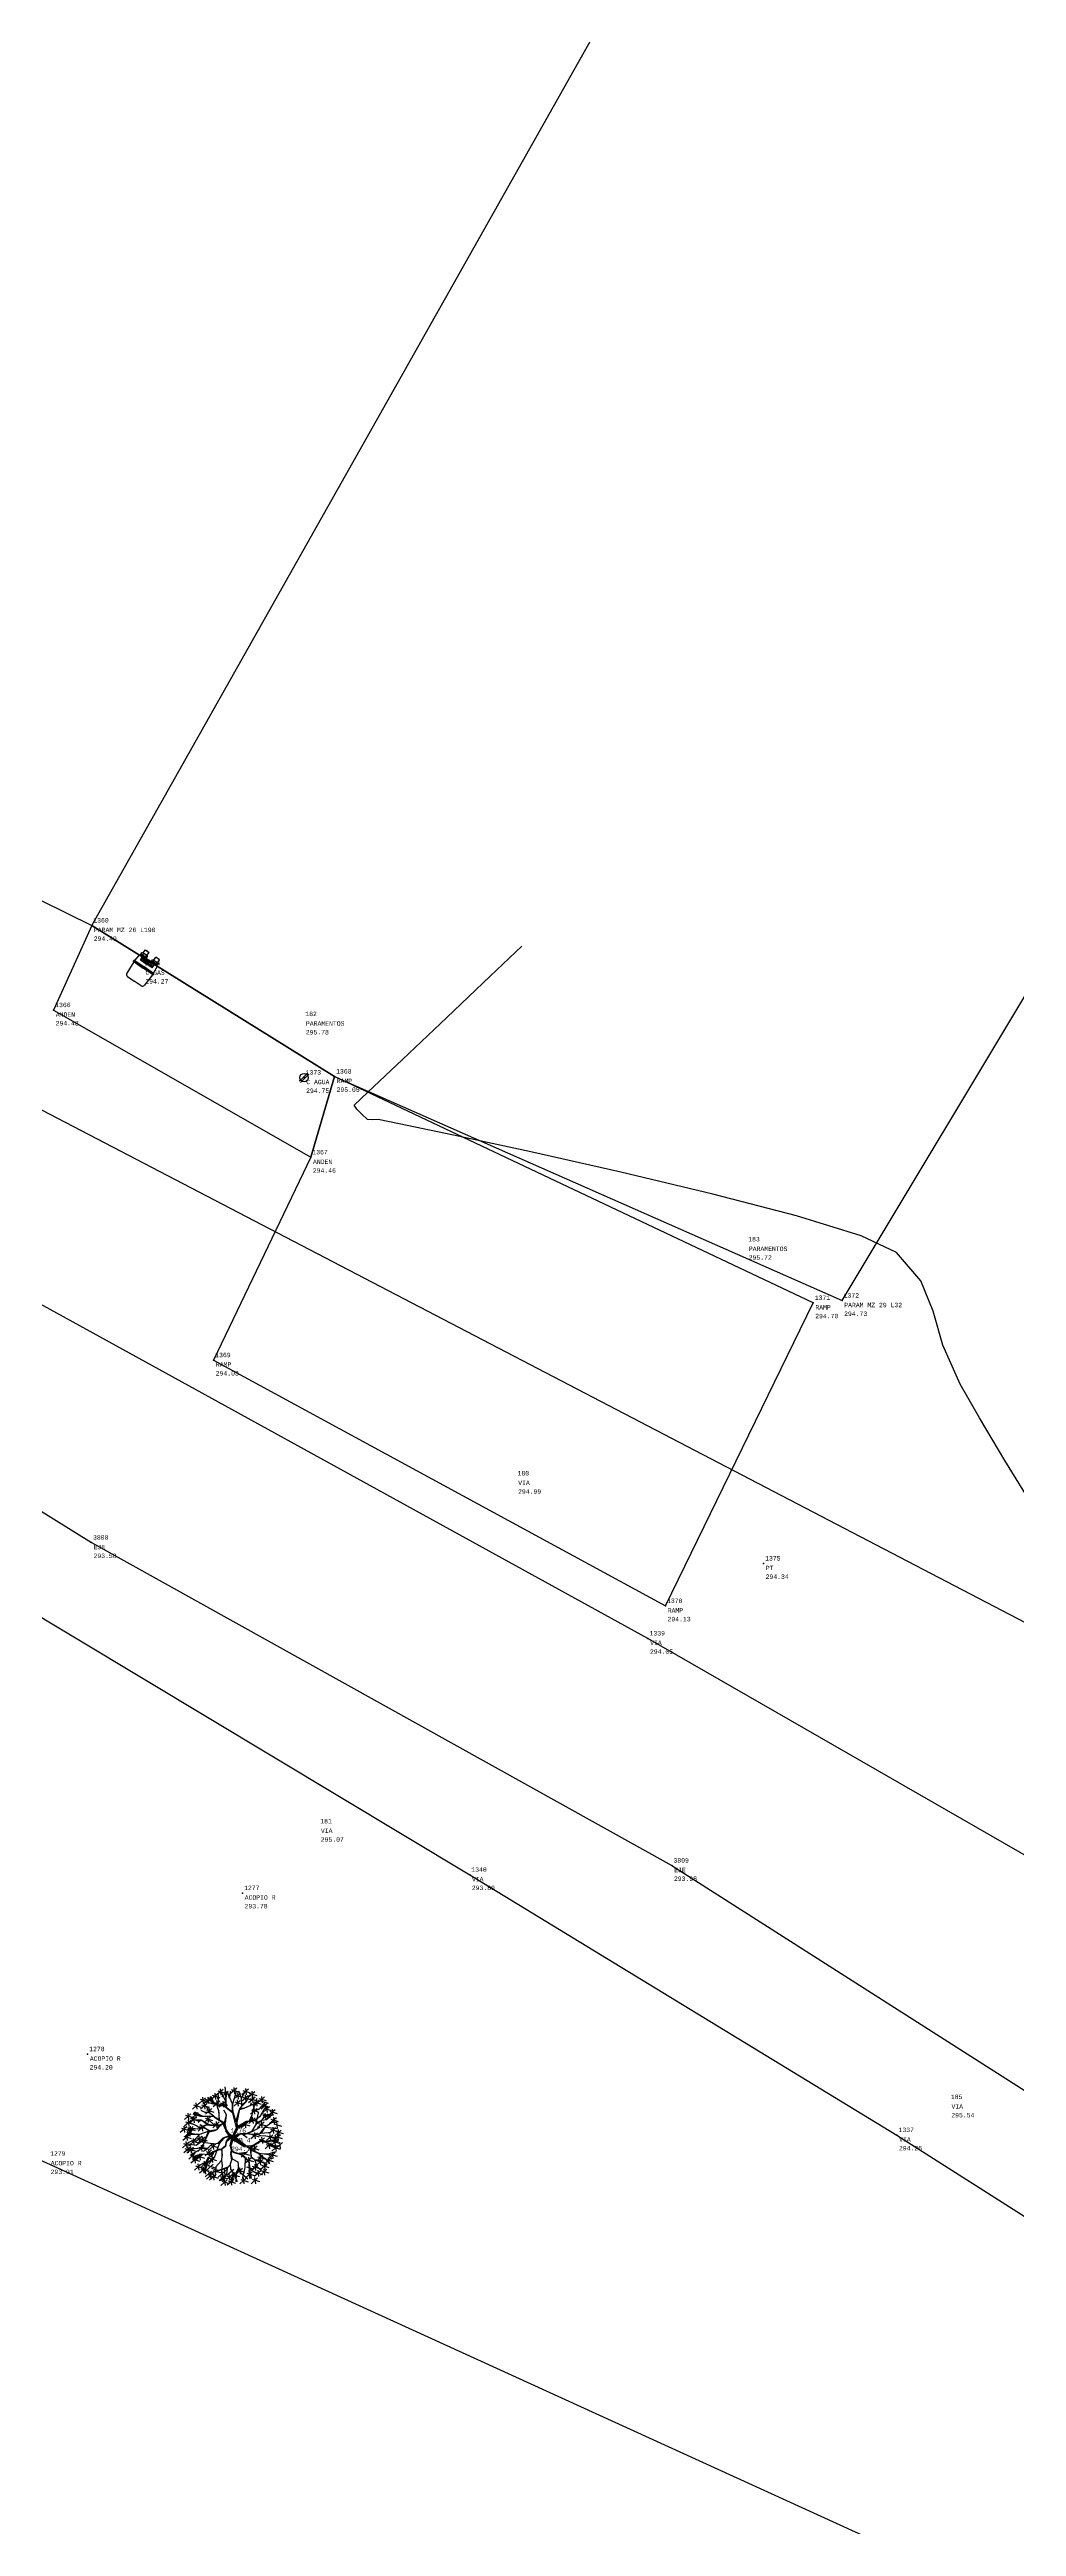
# Model space of a CAD drawing. Header units: metres. Extents: x 5050628 to 5051715, y 2427226 to 2427693.
# Drawn here: x 5051155.95 to 5051166.81, y 2427336.69 to 2427364.52 of the extents above; entities that cross this region are included whole.
import ezdxf
from ezdxf.enums import TextEntityAlignment as Align

# ---------------------------------------------------------------- set-up
doc = ezdxf.new("R2010")
doc.units = ezdxf.units.M
for name, color, linetype in [('1. Eje Vía', 7, 'Continuous'), ('2', 7, 'Continuous'), ('Anden', 252, 'Continuous'), ('ARBOLES', 3, 'Continuous'), ('C-TOPO-MINR-N', 11, 'Continuous'), ('CONTADOR AGUA', 255, 'Continuous'), ('CVL_PUNTO', 2, 'Continuous'), ('CVL_PUNTO_COR', 2, 'Continuous'), ('CVL_PUNTO_NUM', 2, 'Continuous'), ('Paramento', 7, 'Continuous'), ('Rampa', 253, 'Continuous'), ('Red Baja Tension', 30, 'Continuous'), ('Urbanizacion', 222, 'Continuous'), ('Vía', 40, 'Continuous')]:
    doc.layers.add(name, color=color, linetype=linetype)
doc.styles.add('MONOTXT4', font='monotxt4.shx')

# ---------------------------------------------------------------- blocks, each defined once
blk = doc.blocks.new('ar-2')
at = {"layer": 'ARBOLES'}
for p, q in [((29.552, 112.413), (29.346, 112.23)), ((29.379, 112.368), (29.613, 112.296)), ((29.457, 112.43), (29.48, 112.23)), ((29.716, 112.36), (29.509, 112.177)), ((29.603, 112.491), (29.626, 112.29)), ((29.982, 112.455), (29.776, 112.272)), ((29.809, 112.411), (30.043, 112.339)), ((29.887, 112.473), (29.91, 112.272)), ((30.353, 112.423), (30.146, 112.24)), ((30.18, 112.379), (30.413, 112.306)), ((30.257, 112.441), (30.28, 112.24)), ((30.555, 112.339), (30.348, 112.155)), ((30.459, 112.356), (30.482, 112.155)), ((28.528, 111.641), (28.322, 111.457)), ((28.355, 111.596), (28.589, 111.524)), ((28.433, 111.658), (28.456, 111.457)), ((28.764, 111.682), (28.558, 111.499)), ((28.786, 111.965), (28.579, 111.782)), ((28.608, 111.55), (28.631, 111.35)), ((28.613, 111.92), (28.846, 111.848)), ((28.669, 111.7), (28.692, 111.499)), ((28.69, 111.982), (28.714, 111.782)), ((28.994, 112.147), (28.788, 111.964)), ((28.821, 112.102), (29.055, 112.03)), ((29.043, 111.964), (28.837, 111.781)), ((28.87, 111.919), (29.104, 111.847)), ((28.899, 112.164), (28.922, 111.964)), ((29.153, 111.542), (28.947, 111.359)), ((28.948, 111.981), (28.971, 111.781)), ((29.159, 112.15), (28.953, 111.966)), ((29.24, 111.943), (28.972, 112.031)), ((28.986, 112.105), (29.22, 112.033)), ((29.198, 111.809), (28.992, 111.626)), ((29.025, 111.764), (29.259, 111.692)), ((29.058, 111.56), (29.081, 111.359)), ((29.064, 112.167), (29.087, 111.966)), ((29.103, 111.827), (29.126, 111.626)), ((29.381, 112.272), (29.175, 112.089)), ((29.208, 112.227), (29.442, 112.155)), ((29.442, 112.04), (29.235, 111.857)), ((29.269, 111.995), (29.502, 111.923)), ((29.286, 112.289), (29.309, 112.089)), ((29.401, 112.088), (29.364, 112.162)), ((29.632, 112.027), (29.426, 111.844)), ((29.459, 111.982), (29.692, 111.91)), ((29.537, 112.044), (29.56, 111.844)), ((29.543, 112.315), (29.776, 112.243)), ((30.096, 112.061), (29.889, 111.878)), ((30.099, 112.288), (29.893, 112.105)), ((29.923, 112.016), (30.156, 111.944)), ((29.926, 112.243), (30.16, 112.171)), ((30, 112.078), (30.023, 111.878)), ((30.004, 112.305), (30.027, 112.105)), ((30.344, 112.212), (30.137, 112.029)), ((30.171, 112.168), (30.404, 112.095)), ((30.248, 112.23), (30.271, 112.029)), ((30.566, 112.171), (30.36, 111.988)), ((30.382, 112.294), (30.615, 112.222)), ((30.393, 112.127), (30.627, 112.054)), ((30.434, 111.919), (30.446, 112)), ((30.449, 111.764), (30.683, 111.692)), ((30.471, 112.189), (30.494, 111.988)), ((30.694, 112.066), (30.488, 111.883)), ((30.521, 112.021), (30.755, 111.949)), ((30.527, 111.827), (30.55, 111.626)), ((30.599, 112.083), (30.622, 111.883)), ((30.603, 111.328), (30.677, 111.671)), ((30.86, 112.173), (30.654, 111.99)), ((30.687, 112.129), (30.921, 112.056)), ((30.743, 112.051), (30.977, 111.979)), ((30.963, 111.971), (30.756, 111.788)), ((30.765, 112.191), (30.788, 111.99)), ((30.79, 111.926), (31.023, 111.854)), ((30.808, 111.591), (31.042, 111.519)), ((31.017, 111.865), (30.81, 111.682)), ((30.844, 111.82), (31.077, 111.748)), ((30.857, 111.782), (30.956, 111.857)), ((30.867, 111.988), (30.89, 111.788)), ((30.921, 111.882), (30.945, 111.682)), ((31.2, 111.764), (30.994, 111.581)), ((31.027, 111.72), (31.261, 111.648)), ((31.105, 111.782), (31.128, 111.581)), ((28.4, 111.227), (28.194, 111.044)), ((28.227, 111.182), (28.46, 111.11)), ((28.48, 110.97), (28.274, 110.787)), ((28.305, 111.244), (28.328, 111.044)), ((28.307, 110.925), (28.541, 110.853)), ((28.536, 111.431), (28.33, 111.248)), ((28.363, 111.387), (28.597, 111.315)), ((28.569, 111.108), (28.363, 110.925)), ((28.373, 110.759), (28.396, 110.559)), ((28.385, 110.987), (28.408, 110.787)), ((28.603, 111.231), (28.396, 111.048)), ((28.43, 111.186), (28.663, 111.114)), ((28.441, 111.449), (28.464, 111.248)), ((28.474, 111.126), (28.497, 110.925)), ((28.699, 110.836), (28.493, 110.653)), ((28.703, 111.533), (28.497, 111.35)), ((28.507, 111.248), (28.53, 111.048)), ((28.526, 110.791), (28.759, 110.719)), ((28.68, 111.44), (28.53, 111.502)), ((28.604, 110.853), (28.627, 110.653)), ((28.875, 110.925), (28.669, 110.742)), ((28.702, 110.88), (28.936, 110.808)), ((28.964, 111.276), (28.758, 111.092)), ((28.98, 110.902), (28.774, 110.719)), ((28.78, 110.942), (28.803, 110.742)), ((28.807, 110.857), (29.041, 110.785)), ((28.869, 111.293), (28.892, 111.092)), ((28.885, 110.919), (28.908, 110.719)), ((28.98, 111.498), (29.214, 111.426)), ((29.29, 111.272), (29.084, 111.452)), ((29.426, 111.381), (29.22, 111.198)), ((29.253, 111.336), (29.486, 111.264)), ((29.331, 111.398), (29.354, 111.198)), ((30.16, 111.33), (30.393, 111.258)), ((30.237, 111.392), (30.26, 111.192)), ((30.572, 111.509), (30.366, 111.326)), ((30.399, 111.465), (30.632, 111.392)), ((30.638, 111.025), (30.432, 110.841)), ((30.465, 110.98), (30.699, 110.908)), ((30.477, 111.527), (30.5, 111.326)), ((30.543, 111.042), (30.566, 110.841)), ((30.85, 111.375), (30.644, 111.192)), ((30.868, 110.88), (30.662, 110.697)), ((30.677, 111.33), (30.911, 111.258)), ((30.755, 111.392), (30.778, 111.192)), ((30.773, 110.897), (30.796, 110.697)), ((31.128, 110.97), (30.922, 110.787)), ((31.222, 111.198), (31.016, 111.015)), ((31.239, 111.509), (31.033, 111.326)), ((31.033, 110.987), (31.056, 110.787)), ((31.049, 111.153), (31.283, 111.081)), ((31.066, 111.465), (31.3, 111.392)), ((31.276, 110.82), (31.07, 110.637)), ((31.094, 111.372), (31.231, 111.378)), ((31.103, 110.776), (31.336, 110.704)), ((31.127, 111.215), (31.15, 111.015)), ((31.144, 111.527), (31.167, 111.326)), ((31.368, 110.97), (31.162, 110.787)), ((31.164, 111.32), (31.398, 111.248)), ((31.181, 110.838), (31.204, 110.637)), ((31.394, 111.125), (31.188, 110.942)), ((31.195, 110.925), (31.428, 110.853)), ((31.221, 111.081), (31.455, 111.009)), ((31.242, 111.382), (31.265, 111.182)), ((31.273, 110.987), (31.296, 110.787)), ((31.299, 111.143), (31.322, 110.942)), ((28.468, 110.742), (28.262, 110.559)), ((28.295, 110.697), (28.529, 110.625)), ((28.513, 110.584), (28.307, 110.401)), ((28.34, 110.539), (28.574, 110.467)), ((28.608, 110.578), (28.402, 110.395)), ((28.418, 110.601), (28.441, 110.401)), ((28.435, 110.533), (28.669, 110.461)), ((28.669, 110.386), (28.463, 110.203)), ((28.513, 110.595), (28.536, 110.395)), ((28.738, 110.254), (28.532, 110.071)), ((28.565, 110.21), (28.798, 110.138)), ((28.574, 110.403), (28.597, 110.203)), ((28.848, 110.035), (28.641, 109.852)), ((28.643, 110.272), (28.666, 110.071)), ((28.675, 109.99), (28.908, 109.918)), ((28.897, 110.351), (28.69, 110.168)), ((28.724, 110.306), (28.957, 110.234)), ((28.953, 110.629), (28.747, 110.446)), ((28.752, 110.053), (28.776, 109.852)), ((28.78, 110.585), (29.013, 110.513)), ((28.801, 110.368), (28.825, 110.168)), ((29.048, 110.123), (28.842, 109.94)), ((28.858, 110.647), (28.881, 110.446)), ((28.875, 110.078), (29.109, 110.006)), ((28.953, 110.14), (28.976, 109.94)), ((29.183, 110.491), (28.977, 110.308)), ((29.01, 110.446), (29.243, 110.374)), ((29.237, 110.04), (29.031, 109.856)), ((29.064, 109.995), (29.297, 109.923)), ((29.088, 110.508), (29.111, 110.308)), ((29.113, 110.228), (29.346, 110.156)), ((29.32, 110.686), (29.114, 110.503)), ((29.147, 110.641), (29.381, 110.569)), ((29.225, 110.703), (29.248, 110.503)), ((30.328, 110.446), (30.122, 110.263)), ((30.155, 110.402), (30.389, 110.329)), ((30.449, 110.246), (30.243, 110.063)), ((30.276, 110.201), (30.51, 110.129)), ((30.354, 110.263), (30.377, 110.063)), ((30.627, 110.614), (30.421, 110.43)), ((30.65, 110.024), (30.444, 109.841)), ((30.454, 110.569), (30.687, 110.497)), ((30.477, 109.979), (30.71, 109.907)), ((30.532, 110.631), (30.555, 110.43)), ((30.555, 110.041), (30.578, 109.841)), ((30.811, 110.324), (30.605, 110.14)), ((30.811, 110.191), (30.605, 110.008)), ((30.638, 110.279), (30.872, 110.207)), ((30.716, 110.341), (30.739, 110.14)), ((30.716, 110.208), (30.739, 110.008)), ((30.944, 110.051), (30.738, 109.868)), ((30.771, 110.006), (31.004, 109.934)), ((30.849, 110.068), (30.872, 109.868)), ((31.078, 110.24), (30.872, 110.057)), ((31.089, 110.713), (30.883, 110.53)), ((30.883, 110.226), (31.007, 110.065)), ((30.905, 110.195), (31.138, 110.123)), ((30.916, 110.668), (31.15, 110.596)), ((30.983, 110.257), (31.006, 110.057)), ((30.994, 110.73), (31.017, 110.53)), ((31.2, 110.407), (30.994, 110.224)), ((31.301, 110.632), (31.094, 110.449)), ((31.105, 110.425), (31.128, 110.224)), ((31.128, 110.587), (31.361, 110.515)), ((31.205, 110.649), (31.228, 110.449)), ((31.433, 110.725), (31.227, 110.542)), ((31.338, 110.742), (31.361, 110.542)), ((29.013, 109.94), (28.807, 109.757)), ((28.84, 109.895), (29.074, 109.823)), ((28.918, 109.957), (28.941, 109.757)), ((28.974, 109.92), (28.997, 109.72)), ((29.186, 109.821), (28.979, 109.638)), ((29.235, 109.753), (29.028, 109.57)), ((29.09, 109.838), (29.113, 109.638)), ((29.331, 109.718), (29.124, 109.535)), ((29.139, 109.77), (29.162, 109.57)), ((29.158, 109.673), (29.391, 109.601)), ((29.181, 109.913), (29.414, 109.841)), ((29.23, 109.845), (29.463, 109.773)), ((29.235, 109.735), (29.259, 109.535)), ((29.603, 109.817), (29.397, 109.634)), ((29.459, 109.65), (29.692, 109.578)), ((29.684, 109.547), (29.478, 109.364)), ((29.508, 109.835), (29.531, 109.634)), ((29.511, 109.502), (29.745, 109.43)), ((29.514, 109.523), (29.632, 109.679)), ((29.537, 109.712), (29.56, 109.512)), ((29.581, 109.897), (29.605, 109.696)), ((29.589, 109.564), (29.612, 109.364)), ((29.654, 109.673), (29.887, 109.601)), ((29.887, 109.874), (29.681, 109.691)), ((29.887, 109.556), (29.681, 109.373)), ((29.904, 109.773), (29.698, 109.59)), ((29.714, 109.512), (29.948, 109.44)), ((29.731, 109.735), (29.754, 109.535)), ((29.792, 109.574), (29.815, 109.373)), ((30.01, 109.763), (29.803, 109.579)), ((29.869, 109.753), (29.831, 109.61)), ((29.831, 109.61), (29.85, 109.479)), ((29.837, 109.718), (30.07, 109.646)), ((29.914, 109.78), (29.938, 109.579)), ((30.165, 109.907), (29.959, 109.724)), ((29.992, 109.862), (30.226, 109.79)), ((30.282, 109.601), (30.076, 109.418)), ((30.109, 109.556), (30.343, 109.484)), ((30.167, 109.616), (30.211, 109.523)), ((30.187, 109.618), (30.21, 109.418)), ((30.471, 109.796), (30.265, 109.613)), ((30.294, 109.956), (30.527, 109.884)), ((30.298, 109.751), (30.532, 109.679)), ((30.376, 109.813), (30.399, 109.613)), ((30.645, 109.605), (30.439, 109.422)), ((30.472, 109.561), (30.706, 109.489)), ((30.743, 109.829), (30.537, 109.646)), ((30.55, 109.623), (30.573, 109.422)), ((30.57, 109.784), (30.804, 109.712)), ((30.648, 109.846), (30.671, 109.646)), ((30.94, 109.879), (30.733, 109.696)), ((30.767, 109.835), (31, 109.763)), ((30.844, 109.897), (30.867, 109.696))]:
    blk.add_line(p, q, dxfattribs=at)
at = {"layer": 'ARBOLES', "color": 27}
for p, q in [((29.638, 112.218), (29.619, 112.342)), ((29.62, 112.377), (29.643, 112.177)), ((29.638, 112.342), (29.65, 112.224)), ((29.644, 111.993), (29.662, 112.348)), ((29.756, 112.137), (29.688, 112.342)), ((29.762, 112.143), (29.787, 112.361)), ((29.855, 111.956), (29.974, 112.361)), ((30.129, 112.131), (30.048, 112.355)), ((28.591, 111.638), (28.825, 111.565)), ((28.853, 111.558), (28.611, 111.664)), ((28.853, 111.564), (28.636, 111.67)), ((28.897, 111.564), (28.654, 111.695)), ((28.978, 111.677), (28.853, 111.744)), ((29.245, 111.558), (28.853, 111.558)), ((29.041, 111.839), (28.91, 111.982)), ((29.091, 111.677), (28.978, 111.677)), ((29.102, 111.683), (29.041, 111.839)), ((29.245, 111.956), (29.091, 112.149)), ((29.258, 111.564), (29.102, 111.683)), ((29.115, 112.149), (29.24, 111.988)), ((29.24, 111.988), (29.14, 112.174)), ((29.277, 111.969), (29.158, 112.187)), ((29.383, 111.888), (29.245, 111.956)), ((29.494, 111.409), (29.245, 111.558)), ((29.383, 111.9), (29.277, 111.969)), ((29.346, 112.057), (29.369, 111.857)), ((29.37, 111.844), (29.414, 112.149)), ((29.42, 111.733), (29.37, 111.844)), ((29.37, 111.844), (29.42, 111.683)), ((29.494, 111.894), (29.383, 111.9)), ((29.588, 111.876), (29.383, 111.888)), ((29.414, 112.149), (29.395, 112.287)), ((29.42, 111.683), (29.414, 111.471)), ((29.439, 111.458), (29.42, 111.733)), ((29.619, 111.888), (29.494, 111.894)), ((29.638, 112.025), (29.5, 112.311)), ((29.662, 111.601), (29.576, 111.757)), ((29.862, 111.657), (29.588, 111.876)), ((29.6, 111.352), (29.656, 111.595)), ((29.619, 111.888), (29.644, 112.043)), ((29.625, 111.346), (29.662, 111.601)), ((29.644, 112.043), (29.638, 112.218)), ((29.638, 111.906), (29.644, 111.863)), ((29.669, 111.832), (29.644, 111.993)), ((29.881, 111.664), (29.669, 111.832)), ((29.849, 111.956), (29.762, 112.143)), ((29.837, 111.701), (29.855, 111.95)), ((29.874, 111.677), (29.849, 111.956)), ((29.98, 111.197), (29.862, 111.657)), ((29.967, 111.378), (29.881, 111.664)), ((29.961, 111.421), (30.067, 111.77)), ((29.998, 111.365), (30.08, 111.794)), ((30.08, 111.794), (30.142, 111.882)), ((30.086, 111.776), (30.223, 111.82)), ((30.104, 111.813), (30.229, 111.826)), ((30.142, 111.882), (30.129, 112.131)), ((30.136, 112.137), (30.229, 112.305)), ((30.142, 111.919), (30.297, 112.038)), ((30.147, 111.882), (30.297, 112.031)), ((30.223, 111.82), (30.428, 111.913)), ((30.297, 112.031), (30.396, 112.249)), ((30.385, 111.421), (30.459, 111.59)), ((30.622, 111.809), (30.416, 111.626)), ((30.428, 111.913), (30.739, 112.056)), ((30.446, 111.502), (30.491, 111.701)), ((30.484, 111.714), (30.546, 111.888)), ((30.491, 111.701), (30.701, 111.8)), ((30.502, 111.739), (30.695, 111.794)), ((30.546, 111.888), (30.595, 111.956)), ((30.565, 111.446), (30.739, 111.577)), ((30.595, 111.956), (30.621, 112.125)), ((30.701, 111.8), (30.857, 111.963)), ((30.739, 111.577), (30.857, 111.782)), ((30.757, 111.863), (30.87, 111.943)), ((30.757, 111.85), (30.882, 111.919)), ((30.981, 111.635), (30.775, 111.452)), ((30.783, 111.648), (31.017, 111.576)), ((30.789, 111.434), (30.895, 111.621)), ((30.886, 111.653), (30.909, 111.452)), ((30.939, 111.453), (31.088, 111.652)), ((30.939, 111.453), (31.119, 111.614)), ((28.396, 111.064), (28.63, 110.991)), ((28.406, 110.992), (28.767, 110.98)), ((28.786, 110.98), (28.412, 111.011)), ((28.648, 110.817), (28.418, 110.705)), ((28.637, 111.16), (28.419, 111.135)), ((28.431, 111.16), (28.556, 111.166)), ((28.723, 111.148), (28.437, 111.198)), ((28.711, 111.253), (28.481, 111.359)), ((28.53, 111.488), (28.763, 111.416)), ((28.804, 110.979), (28.648, 110.817)), ((28.853, 111.44), (28.68, 111.44)), ((28.829, 111.166), (28.711, 111.253)), ((28.823, 111.166), (28.723, 111.148)), ((28.848, 111.434), (28.755, 111.366)), ((28.791, 111.231), (29.025, 111.159)), ((28.991, 110.793), (28.798, 110.5)), ((29.102, 111.085), (28.804, 110.979)), ((29.116, 111.085), (28.811, 111.284)), ((29.016, 111.278), (28.823, 111.166)), ((28.985, 110.805), (28.848, 110.743)), ((29.091, 111.303), (28.853, 111.44)), ((29.041, 111.297), (28.854, 111.434)), ((29.072, 111.067), (28.973, 110.799)), ((29.103, 111.06), (28.985, 110.805)), ((28.997, 111.173), (29.14, 111.098)), ((29.246, 111.253), (29.016, 111.278)), ((29.234, 111.272), (29.041, 111.297)), ((29.277, 111.259), (29.091, 111.303)), ((29.339, 111.129), (29.102, 111.085)), ((29.109, 111.067), (29.327, 111.116)), ((29.408, 111.26), (29.265, 111.26)), ((29.563, 111.334), (29.271, 111.534)), ((29.457, 111.285), (29.277, 111.259)), ((29.47, 111.285), (29.339, 111.129)), ((29.433, 111.278), (29.339, 111.129)), ((29.545, 110.868), (29.377, 110.693)), ((29.551, 110.861), (29.408, 110.693)), ((29.433, 110.693), (29.582, 110.868)), ((29.544, 111.334), (29.457, 111.285)), ((29.55, 111.309), (29.47, 111.285)), ((29.619, 111.328), (29.494, 111.409)), ((29.738, 110.942), (29.545, 110.868)), ((29.55, 111.309), (29.625, 111.135)), ((29.756, 110.917), (29.551, 110.861)), ((29.595, 111.266), (29.563, 111.334)), ((29.644, 111.11), (29.6, 111.322)), ((29.644, 110.774), (29.613, 110.612)), ((29.656, 111.129), (29.619, 111.328)), ((29.763, 110.923), (29.638, 111.098)), ((29.749, 110.967), (29.644, 111.11)), ((29.848, 110.918), (29.651, 110.743)), ((29.756, 110.992), (29.656, 111.129)), ((29.657, 110.768), (29.781, 110.936)), ((29.812, 110.923), (29.657, 110.768)), ((29.855, 110.917), (29.749, 110.967)), ((29.855, 110.917), (29.756, 110.992)), ((29.812, 110.874), (29.769, 110.625)), ((29.848, 110.918), (29.775, 110.612)), ((29.856, 110.812), (29.8, 110.618)), ((29.848, 110.918), (29.98, 111.197)), ((29.848, 110.918), (30.004, 111.179)), ((29.848, 110.918), (29.887, 110.811)), ((29.893, 110.954), (29.881, 110.917)), ((29.881, 110.917), (29.905, 110.817)), ((29.887, 110.811), (30.223, 110.599)), ((29.905, 110.817), (29.918, 110.917)), ((29.918, 110.992), (30.017, 111.16)), ((29.918, 110.936), (30.043, 111.017)), ((29.918, 110.917), (29.918, 110.992)), ((29.924, 110.911), (30.018, 110.986)), ((29.93, 110.898), (30.291, 110.618)), ((29.937, 110.805), (29.93, 110.867)), ((29.93, 110.867), (30.21, 110.655)), ((30.204, 110.631), (29.937, 110.805)), ((29.949, 110.886), (30.092, 111.005)), ((29.998, 111.352), (29.967, 111.378)), ((30.21, 110.655), (29.967, 110.811)), ((30.004, 111.179), (29.974, 111.346)), ((29.98, 111.384), (30.017, 111.534)), ((30.017, 111.179), (29.998, 111.352)), ((30.017, 111.246), (30.297, 111.409)), ((30.018, 110.986), (30.105, 111.017)), ((30.03, 111.209), (30.253, 111.359)), ((30.036, 111.179), (30.309, 111.396)), ((30.092, 111.005), (30.155, 111.005)), ((30.105, 111.017), (30.298, 111.017)), ((30.333, 111.375), (30.126, 111.192)), ((30.155, 111.005), (30.31, 110.892)), ((30.192, 110.986), (30.323, 111.011)), ((30.279, 111.017), (30.472, 111.091)), ((30.297, 111.409), (30.422, 111.421)), ((30.298, 111.017), (30.422, 110.992)), ((30.309, 111.396), (30.471, 111.409)), ((30.348, 111.017), (30.478, 111.091)), ((30.422, 111.421), (30.446, 111.502)), ((30.422, 110.992), (30.727, 111.017)), ((30.471, 111.409), (30.565, 111.446)), ((30.472, 111.091), (30.609, 111.322)), ((30.491, 111.091), (30.721, 111.21)), ((30.502, 110.649), (30.739, 110.787)), ((30.528, 110.992), (30.659, 110.986)), ((30.534, 110.643), (30.733, 110.768)), ((30.609, 111.322), (30.783, 111.434)), ((30.615, 111.366), (30.789, 111.44)), ((30.628, 111.005), (30.721, 110.955)), ((30.695, 110.835), (30.928, 110.763)), ((30.721, 110.955), (30.908, 110.942)), ((30.727, 111.017), (30.876, 111.216)), ((30.733, 110.768), (30.9, 110.737)), ((30.739, 110.787), (30.882, 110.755)), ((30.746, 111.023), (30.976, 111.048)), ((30.777, 111.036), (30.889, 111.229)), ((30.783, 111.434), (30.939, 111.453)), ((30.876, 111.216), (31.094, 111.372)), ((30.882, 110.755), (31.199, 110.787)), ((30.889, 111.216), (31.275, 111.173)), ((30.908, 110.942), (31.293, 110.874)), ((31.181, 110.811), (30.919, 110.761)), ((30.955, 110.925), (31.189, 110.853)), ((30.976, 111.048), (31.063, 111.042)), ((31.298, 110.798), (31.181, 110.811)), ((31.199, 110.787), (31.293, 110.755)), ((31.298, 110.78), (31.224, 110.792)), ((28.699, 110.637), (28.456, 110.675)), ((28.568, 110.525), (28.462, 110.5)), ((28.63, 110.525), (28.475, 110.482)), ((28.496, 110.341), (28.729, 110.269)), ((28.798, 110.5), (28.531, 110.339)), ((28.755, 110.538), (28.537, 110.532)), ((28.86, 110.357), (28.58, 110.27)), ((28.705, 110.282), (28.58, 110.257)), ((28.599, 110.233), (28.705, 110.282)), ((28.612, 110.208), (28.842, 110.345)), ((28.923, 110.563), (28.63, 110.525)), ((28.848, 110.743), (28.699, 110.637)), ((28.991, 110.096), (28.755, 109.984)), ((29.109, 110.339), (28.86, 110.357)), ((29.284, 110.681), (28.916, 110.724)), ((29.06, 110.538), (28.923, 110.563)), ((29.066, 110.532), (28.923, 110.438)), ((29.035, 110.158), (28.96, 109.791)), ((29.091, 110.245), (28.973, 109.766)), ((29.078, 110.251), (28.991, 110.096)), ((29.178, 110.669), (29.06, 110.538)), ((29.184, 110.282), (29.078, 110.251)), ((29.286, 110.273), (29.08, 110.09)), ((29.271, 110.245), (29.103, 110.052)), ((29.228, 110.432), (29.109, 110.339)), ((29.122, 110.332), (29.228, 110.407)), ((29.228, 110.407), (29.165, 110.282)), ((29.408, 110.693), (29.178, 110.669)), ((29.253, 110.426), (29.184, 110.282)), ((29.191, 110.29), (29.214, 110.09)), ((29.414, 110.507), (29.228, 110.432)), ((29.427, 110.494), (29.253, 110.426)), ((29.421, 110.687), (29.271, 110.245)), ((29.489, 110.152), (29.321, 109.952)), ((29.514, 110.519), (29.414, 110.507)), ((29.501, 110.482), (29.427, 110.494)), ((29.52, 110.332), (29.489, 110.152)), ((29.52, 109.984), (29.489, 109.753)), ((29.495, 110.164), (29.52, 109.984)), ((29.501, 110.519), (29.52, 110.332)), ((29.613, 110.612), (29.514, 110.525)), ((29.582, 110.575), (29.514, 110.519)), ((29.52, 110.307), (29.526, 110.513)), ((29.626, 110.6), (29.582, 110.575)), ((29.651, 110.743), (29.626, 110.6)), ((29.781, 110.027), (29.682, 109.915)), ((29.775, 110.612), (29.812, 110.457)), ((29.831, 110.195), (29.775, 110.04)), ((29.775, 110.04), (29.787, 109.884)), ((29.8, 110.45), (29.787, 110.357)), ((29.787, 110.357), (29.819, 110.183)), ((29.819, 110.432), (29.794, 110.364)), ((29.794, 110.364), (29.837, 110.208)), ((29.8, 110.618), (29.825, 110.469)), ((29.812, 110.457), (29.887, 110.413)), ((29.825, 110.469), (29.912, 110.426)), ((29.837, 110.208), (30.018, 110.12)), ((29.887, 110.413), (30.124, 110.345)), ((29.912, 110.426), (30.092, 110.37)), ((30.018, 110.12), (30.043, 109.915)), ((30.285, 110.413), (30.055, 110.382)), ((30.124, 110.37), (30.254, 110.264)), ((30.124, 110.345), (30.248, 110.245)), ((30.13, 110.37), (30.285, 110.413)), ((30.291, 110.618), (30.204, 110.631)), ((30.223, 110.599), (30.341, 110.593)), ((30.248, 110.245), (30.235, 109.934)), ((30.26, 110.257), (30.379, 110.071)), ((30.309, 110.618), (30.372, 110.618)), ((30.341, 110.593), (30.422, 110.493)), ((30.366, 110.046), (30.379, 109.853)), ((30.372, 110.618), (30.502, 110.649)), ((30.379, 110.071), (30.397, 109.884)), ((30.403, 110.581), (30.446, 110.493)), ((30.409, 110.581), (30.534, 110.643)), ((30.416, 110.488), (30.428, 110.282)), ((30.422, 110.493), (30.701, 110.369)), ((30.428, 110.282), (30.546, 110.189)), ((30.453, 110.282), (30.435, 110.482)), ((30.446, 110.493), (30.695, 110.388)), ((30.546, 110.189), (30.615, 109.971)), ((30.565, 110.171), (30.814, 110.102)), ((30.578, 110.189), (30.827, 110.108)), ((30.615, 109.971), (30.771, 109.853)), ((30.638, 110.146), (30.872, 110.074)), ((30.683, 110.364), (30.883, 110.226)), ((30.695, 110.388), (31, 110.35)), ((30.701, 110.369), (31.019, 110.376)), ((30.827, 110.108), (30.914, 109.977)), ((30.9, 110.737), (31.156, 110.631)), ((31.138, 110.612), (30.907, 110.724)), ((31, 110.35), (31.099, 110.195)), ((31.019, 110.376), (31.231, 110.443)), ((31.027, 110.363), (31.261, 110.29)), ((31.249, 110.581), (31.138, 110.612)), ((31.261, 110.599), (31.144, 110.625)), ((31.156, 110.631), (31.274, 110.625)), ((29.215, 109.772), (29.085, 109.691)), ((29.676, 109.915), (29.215, 109.772)), ((29.246, 109.784), (29.713, 109.952)), ((29.302, 109.679), (29.259, 109.616)), ((29.321, 109.952), (29.302, 109.679)), ((29.632, 109.695), (29.426, 109.512)), ((29.677, 109.879), (29.47, 109.696)), ((29.663, 109.729), (29.47, 109.517)), ((29.663, 109.722), (29.539, 109.511)), ((29.682, 109.915), (29.663, 109.729)), ((29.787, 109.884), (29.869, 109.753)), ((29.875, 109.753), (29.999, 109.492)), ((30.024, 109.909), (29.955, 109.76)), ((29.962, 109.747), (29.955, 109.486)), ((30.043, 109.915), (29.962, 109.747)), ((30.03, 109.965), (30.024, 109.909)), ((30.043, 109.915), (30.099, 109.772)), ((30.07, 109.924), (30.093, 109.724)), ((30.099, 109.772), (30.335, 109.573)), ((30.235, 109.934), (30.167, 109.616)), ((30.397, 109.585), (30.372, 109.841)), ((30.379, 109.853), (30.422, 109.592)), ((30.391, 109.884), (30.441, 109.592)), ((30.397, 109.884), (30.652, 109.735))]:
    blk.add_line(p, q, dxfattribs=at)
blk = doc.blocks.new('CONT')
for p, q in [((-0.018, 0.018), (-0.141, -0.106)), ((-0.018, 0.018), (0.106, 0.141)), ((0.018, -0.018), (0.141, 0.106)), ((0.018, -0.018), (-0.106, -0.141))]:
    blk.add_line(p, q)
blk.add_circle((0, 0), 0.125)
blk = doc.blocks.new('A$Cf7b1f20d')
at = {"layer": '2', "xscale": 2, "yscale": 2, "zscale": 2}
blk.add_blockref('CONT', (0.28, 0.28), dxfattribs=at)
blk = doc.blocks.new('*X64')
at = {"color": 0}
for p, q in [((833.9, 176.5, 2), (834.9, 177.6, 2)), ((833.9, 177, 2), (834.5, 177.6, 2)), ((833.9, 177.4, 2), (834, 177.6, 2)), ((833.9, 176.1, 2), (834.4, 176.6, 2)), ((833.9, 175.6, 2), (834.4, 176.1, 2)), ((833.9, 175.2, 2), (834.4, 175.7, 2)), ((833.9, 174.7, 2), (834.4, 175.2, 2)), ((834, 174.4, 2), (834.6, 175, 2)), ((834.4, 174.4, 2), (835, 175, 2)), ((834.8, 177, 2), (835.4, 177.6, 2)), ((834.9, 174.4, 2), (836.4, 175.9, 2)), ((835.2, 177, 2), (835.8, 177.6, 2)), ((835.3, 174.4, 2), (836.4, 175.4, 2)), ((835.4, 176.2, 2), (836.7, 177.6, 2)), ((835.4, 176.7, 2), (836.3, 177.6, 2)), ((835.4, 175.8, 2), (836.4, 176.8, 2)), ((835.4, 175.3, 2), (836.4, 176.3, 2)), ((835.8, 174.4, 2), (836.4, 175, 2)), ((836.2, 174.4, 2), (836.8, 175, 2)), ((836.6, 177, 2), (837.2, 177.6, 2)), ((836.7, 174.4, 2), (837.3, 175, 2)), ((837, 177, 2), (837.6, 177.6, 2)), ((837.1, 174.4, 2), (838.4, 175.6, 2)), ((837.4, 176.4, 2), (838.5, 177.6, 2)), ((837.4, 176.9, 2), (838.1, 177.6, 2)), ((837.4, 176, 2), (839, 177.6, 2)), ((837.4, 175.5, 2), (838.4, 176.5, 2)), ((837.4, 175.1, 2), (838.4, 176.1, 2)), ((837.6, 174.4, 2), (838.4, 175.2, 2)), ((838, 174.4, 2), (838.6, 175, 2)), ((838.5, 174.4, 2), (839.1, 175, 2)), ((838.8, 177, 2), (839.4, 177.6, 2)), ((838.9, 174.4, 2), (840.1, 175.6, 2)), ((839.3, 177, 2), (839.9, 177.6, 2)), ((839.4, 176.6, 2), (840.1, 177.4, 2)), ((839.4, 176.2, 2), (840.1, 177, 2)), ((839.4, 175.7, 2), (840.1, 176.5, 2)), ((839.4, 175.3, 2), (840.1, 176.1, 2)), ((839.4, 174.4, 2), (840.1, 175.2, 2)), ((839.8, 174.4, 2), (840.1, 174.7, 2))]:
    blk.add_line(p, q, dxfattribs=at)
blk = doc.blocks.new('gas')
for p, q in [((840269.27, 1366923.32, -0.27), (840269.23, 1366923.32, -0.27)), ((840269.23, 1366923.24, -0.27), (840269.23, 1366923.32, -0.27)), ((840269.28, 1366923.28, -0.27), (840269.23, 1366923.28, -0.27)), ((840269.27, 1366923.24, -0.27), (840269.23, 1366923.24, -0.27)), ((840269.28, 1366923.33, -0.27), (840269.31, 1366923.67, -0.27)), ((840269.28, 1366923.32, -0.27), (840269.9, 1366923.32, -0.27)), ((840269.28, 1366923.28, -0.27), (840269.9, 1366923.28, -0.27)), ((840269.28, 1366923.24, -0.27), (840269.9, 1366923.24, -0.27)), ((840269.28, 1366923.23, -0.27), (840269.31, 1366922.48, -0.27)), ((840269.36, 1366923.8, -0.27), (840269.36, 1366923.91, -0.27)), ((840269.36, 1366923.82, -0.27), (840269.74, 1366923.82, -0.27)), ((840269.36, 1366923.8, -0.27), (840269.74, 1366923.8, -0.27)), ((840269.4, 1366923.93, -0.27), (840269.55, 1366923.93, -0.27)), ((840269.42, 1366923.93, -0.27), (840269.42, 1366924.14, -0.27)), ((840269.42, 1366924.14, -0.27), (840269.67, 1366924.14, -0.27)), ((840269.42, 1366923.78, -0.27), (840269.42, 1366923.8, -0.27)), ((840269.43, 1366923.78, -0.27), (840269.9, 1366923.78, -0.27)), ((840269.45, 1366923.91, -0.27), (840269.45, 1366923.82, -0.27)), ((840269.51, 1366923.53, -0.27), (840269.51, 1366923.78, -0.27)), ((840269.51, 1366923.53, -0.27), (840269.9, 1366923.53, -0.27)), ((840269.53, 1366923.76, -0.27), (840269.9, 1366923.76, -0.27)), ((840269.53, 1366923.55, -0.27), (840269.53, 1366923.76, -0.27)), ((840269.53, 1366923.55, -0.27), (840269.9, 1366923.55, -0.27)), ((840269.69, 1366923.93, -0.27), (840269.55, 1366923.93, -0.27)), ((840269.57, 1366923.59, -0.27), (840269.57, 1366923.72, -0.27)), ((840269.57, 1366923.72, -0.27), (840270.01, 1366923.72, -0.27)), ((840269.57, 1366923.59, -0.27), (840270.01, 1366923.59, -0.27)), ((840269.62, 1366923.68, -0.27), (840269.64, 1366923.68, -0.27)), ((840269.62, 1366923.64, -0.27), (840269.62, 1366923.68, -0.27)), ((840269.62, 1366923.64, -0.27), (840269.64, 1366923.64, -0.27)), ((840269.64, 1366923.91, -0.27), (840269.64, 1366923.82, -0.27)), ((840269.64, 1366923.64, -0.27), (840269.64, 1366923.68, -0.27)), ((840269.66, 1366923.68, -0.27), (840269.68, 1366923.68, -0.27)), ((840269.66, 1366923.64, -0.27), (840269.66, 1366923.68, -0.27)), ((840269.66, 1366923.64, -0.27), (840269.68, 1366923.64, -0.27)), ((840269.67, 1366923.93, -0.27), (840269.67, 1366924.14, -0.27)), ((840269.67, 1366923.78, -0.27), (840269.67, 1366923.8, -0.27)), ((840269.68, 1366923.64, -0.27), (840269.68, 1366923.68, -0.27)), ((840269.71, 1366923.68, -0.27), (840269.73, 1366923.68, -0.27)), ((840269.71, 1366923.64, -0.27), (840269.71, 1366923.68, -0.27)), ((840269.71, 1366923.64, -0.27), (840269.73, 1366923.64, -0.27)), ((840269.73, 1366923.8, -0.27), (840269.73, 1366923.91, -0.27)), ((840269.73, 1366923.64, -0.27), (840269.73, 1366923.68, -0.27)), ((840269.75, 1366923.68, -0.27), (840269.77, 1366923.68, -0.27)), ((840269.75, 1366923.64, -0.27), (840269.75, 1366923.68, -0.27)), ((840269.75, 1366923.64, -0.27), (840269.77, 1366923.64, -0.27)), ((840269.77, 1366923.64, -0.27), (840269.77, 1366923.68, -0.27)), ((840269.79, 1366923.68, -0.27), (840269.81, 1366923.68, -0.27)), ((840269.79, 1366923.64, -0.27), (840269.79, 1366923.68, -0.27)), ((840269.79, 1366923.64, -0.27), (840269.81, 1366923.64, -0.27)), ((840269.81, 1366923.64, -0.27), (840269.81, 1366923.68, -0.27)), ((840269.83, 1366923.68, -0.27), (840269.85, 1366923.68, -0.27)), ((840269.83, 1366923.64, -0.27), (840269.83, 1366923.68, -0.27)), ((840269.83, 1366923.64, -0.27), (840269.85, 1366923.64, -0.27)), ((840269.85, 1366923.64, -0.27), (840269.85, 1366923.68, -0.27)), ((840269.86, 1366923.69, -0.27), (840269.86, 1366923.62, -0.27)), ((840269.86, 1366923.69, -0.27), (840269.99, 1366923.69, -0.27)), ((840269.86, 1366923.62, -0.27), (840269.99, 1366923.62, -0.27)), ((840269.87, 1366923.68, -0.27), (840269.89, 1366923.68, -0.27)), ((840269.87, 1366923.64, -0.27), (840269.87, 1366923.68, -0.27)), ((840269.87, 1366923.64, -0.27), (840269.89, 1366923.64, -0.27)), ((840269.89, 1366923.64, -0.27), (840269.89, 1366923.68, -0.27)), ((840270.37, 1366923.78, -0.27), (840269.9, 1366923.78, -0.27)), ((840270.28, 1366923.76, -0.27), (840269.9, 1366923.76, -0.27)), ((840270.28, 1366923.55, -0.27), (840269.9, 1366923.55, -0.27)), ((840270.3, 1366923.53, -0.27), (840269.9, 1366923.53, -0.27)), ((840270.53, 1366923.32, -0.27), (840269.9, 1366923.32, -0.27)), ((840270.53, 1366923.28, -0.27), (840269.9, 1366923.28, -0.27)), ((840270.53, 1366923.24, -0.27), (840269.9, 1366923.24, -0.27)), ((840269.91, 1366923.68, -0.27), (840269.94, 1366923.68, -0.27)), ((840269.91, 1366923.64, -0.27), (840269.91, 1366923.68, -0.27)), ((840269.91, 1366923.64, -0.27), (840269.94, 1366923.64, -0.27)), ((840269.94, 1366923.64, -0.27), (840269.94, 1366923.68, -0.27)), ((840269.96, 1366923.68, -0.27), (840269.98, 1366923.68, -0.27)), ((840269.96, 1366923.64, -0.27), (840269.96, 1366923.68, -0.27)), ((840269.96, 1366923.64, -0.27), (840269.98, 1366923.64, -0.27)), ((840269.98, 1366923.64, -0.27), (840269.98, 1366923.68, -0.27)), ((840269.99, 1366923.69, -0.27), (840269.99, 1366923.62, -0.27)), ((840270.01, 1366923.59, -0.27), (840270.01, 1366923.72, -0.27)), ((840270.07, 1366923.8, -0.27), (840270.07, 1366923.91, -0.27)), ((840270.44, 1366923.82, -0.27), (840270.07, 1366923.82, -0.27)), ((840270.44, 1366923.8, -0.27), (840270.07, 1366923.8, -0.27)), ((840270.11, 1366923.93, -0.27), (840270.26, 1366923.93, -0.27)), ((840270.38, 1366924.14, -0.27), (840270.13, 1366924.14, -0.27)), ((840270.13, 1366923.93, -0.27), (840270.13, 1366924.14, -0.27)), ((840270.13, 1366923.78, -0.27), (840270.13, 1366923.8, -0.27)), ((840270.16, 1366923.91, -0.27), (840270.16, 1366923.82, -0.27)), ((840270.4, 1366923.93, -0.27), (840270.26, 1366923.93, -0.27)), ((840270.28, 1366923.55, -0.27), (840270.28, 1366923.76, -0.27)), ((840270.3, 1366923.53, -0.27), (840270.3, 1366923.78, -0.27)), ((840270.35, 1366923.91, -0.27), (840270.35, 1366923.82, -0.27)), ((840270.38, 1366923.93, -0.27), (840270.38, 1366924.14, -0.27)), ((840270.38, 1366923.78, -0.27), (840270.38, 1366923.8, -0.27)), ((840270.44, 1366923.8, -0.27), (840270.44, 1366923.91, -0.27)), ((840270.53, 1366923.23, -0.27), (840270.49, 1366922.48, -0.27)), ((840270.53, 1366923.33, -0.27), (840270.5, 1366923.67, -0.27)), ((840270.53, 1366923.28, -0.27), (840270.57, 1366923.28, -0.27)), ((840270.54, 1366923.32, -0.27), (840270.57, 1366923.32, -0.27)), ((840270.54, 1366923.24, -0.27), (840270.57, 1366923.24, -0.27)), ((840270.57, 1366923.24, -0.27), (840270.57, 1366923.32, -0.27)), ((840269.44, 1366922.36, -0.27), (840269.9, 1366922.36, -0.27)), ((840270.37, 1366922.36, -0.27), (840269.9, 1366922.36, -0.27))]:
    blk.add_line(p, q)
blk.add_circle((840270.13, 1366923.66, -0.27), 0.0262)
for centre, radius, start, end in [((840269.27, 1366923.33, -0.27), 0.0104, 270, 354.8056), ((840269.27, 1366923.23, -0.27), 0.0104, 2.7263, 90), ((840269.43, 1366923.66, -0.27), 0.125, 90, 174.8056), ((840269.41, 1366923.86, -0.27), 0.0649, 42.9903, 138.0008), ((840269.55, 1366923.71, -0.27), 0.216, 89.6554, 115.4022), ((840269.55, 1366923.71, -0.27), 0.216, 64.5978, 90.3446), ((840269.69, 1366923.86, -0.27), 0.0649, 41.9992, 137.0097), ((840270.12, 1366923.86, -0.27), 0.0649, 42.9903, 138.0008), ((840270.2, 1366923.66, -0.27), 0.0577, 202.5546, 161.6842), ((840270.26, 1366923.71, -0.27), 0.216, 89.6554, 115.4022), ((840270.26, 1366923.71, -0.27), 0.216, 64.5978, 90.3446), ((840270.4, 1366923.86, -0.27), 0.0649, 41.9992, 137.0097), ((840270.37, 1366923.66, -0.27), 0.125, 5.1944, 90), ((840270.54, 1366923.33, -0.27), 0.0104, 185.1944, 270), ((840270.54, 1366923.23, -0.27), 0.0104, 90, 177.2737), ((840269.44, 1366922.49, -0.27), 0.125, 182.7263, 270), ((840270.37, 1366922.49, -0.27), 0.125, 270, 357.2737)]:
    blk.add_arc(centre, radius, start, end)
blk.add_point((840269.55, 1366924.14, -0.27))
blk.add_point((840269.55, 1366924.14, -0.27))
blk.add_point((840269.55, 1366924.14, -0.27))
blk.add_point((840269.55, 1366924.14, -0.27))
at = {"xscale": 0.0208869013937668, "yscale": 0.0208869013937668, "zscale": 0.0208869013937668}
blk.add_blockref('*X64', (840252.45, 1366919.98, -0.32), dxfattribs=at)

msp = doc.modelspace()

# ---------------------------------------------------------------- linework, layer by layer
at = {"layer": '1. Eje Vía', "elevation": 280.286, "flags": 128}
msp.add_lwpolyline([(5051150.408, 2427351.49), (5051156.419, 2427347.745), (5051162.94, 2427344.117), (5051168.499, 2427340.57), (5051174.934, 2427336.582), (5051180.79, 2427333.669), (5051186.752, 2427331.015), (5051193.116, 2427328.719), (5051199.337, 2427326.957), (5051205.345, 2427326.088), (5051211.607, 2427326.197), (5051217.738, 2427327.375), (5051223.659, 2427328.946), (5051229.273, 2427330.943), (5051235.148, 2427333.311), (5051239.975, 2427335.681), (5051248.21, 2427339.517), (5051254.922, 2427342.961), (5051261.415, 2427347.039), (5051266.53, 2427352.767), (5051269.764, 2427359.455), (5051272.559, 2427367.427), (5051273.15, 2427374.881), (5051270.525, 2427382.7)], dxfattribs=at)
at = {"layer": 'Anden', "elevation": 294.25, "flags": 128}
msp.add_lwpolyline([(5051156.422, 2427354.68), (5051155.994, 2427353.729), (5051158.883, 2427352.075), (5051159.15, 2427352.983), (5051156.422, 2427354.68)], dxfattribs=at)
at = {"layer": 'C-TOPO-MINR-N', "color": 32, "linetype": 'Continuous', "lineweight": -3}
msp.add_polyline3d([(5051167.014, 2427348.13, 295.966), (5051166.679, 2427348.668, 295.966), (5051166.396, 2427349.147, 295.966), (5051166.177, 2427349.526, 295.966), (5051165.983, 2427349.964, 295.966), (5051165.874, 2427350.345, 295.966), (5051165.738, 2427350.687, 295.966), (5051165.462, 2427351.006, 295.966), (5051165.066, 2427351.191, 295.966), (5051164.339, 2427351.416, 295.966), (5051163.4, 2427351.662, 295.966), (5051162.366, 2427351.908, 295.966), (5051161.356, 2427352.135, 295.966), (5051160.486, 2427352.322, 295.966), (5051159.875, 2427352.45, 295.966), (5051159.641, 2427352.498, 295.966), (5051159.58, 2427352.496, 295.966), (5051159.521, 2427352.498, 295.966), (5051159.456, 2427352.559, 295.966), (5051159.402, 2427352.616, 295.966), (5051159.37, 2427352.659, 295.966), (5051159.526, 2427352.808, 295.966), (5051159.913, 2427353.175, 295.966), (5051160.41, 2427353.647, 295.966), (5051160.898, 2427354.109, 295.966), (5051161.254, 2427354.447, 295.966)], dxfattribs=at)
at = {"layer": 'CVL_PUNTO', "color": 4}
for p in [(5051156.422, 2427354.68, 294.959), (5051156.422, 2427354.68, 294.959), (5051157.001, 2427354.2, 294.741), (5051157.001, 2427354.2, 294.741), (5051155.994, 2427353.729, 294.945), (5051155.994, 2427353.729, 294.945), (5051158.808, 2427352.971, 295.216), (5051158.808, 2427352.971, 295.216), (5051159.15, 2427352.983, 295.518), (5051159.15, 2427352.983, 295.518), (5051158.883, 2427352.075, 294.93), (5051158.883, 2427352.075, 294.93), (5051164.527, 2427350.439, 295.163), (5051164.527, 2427350.439, 295.163), (5051164.852, 2427350.465, 295.2), (5051164.852, 2427350.465, 295.2), (5051157.792, 2427349.796, 294.498), (5051157.792, 2427349.796, 294.498), (5051156.419, 2427347.745, 294.042), (5051156.419, 2427347.745, 294.042), (5051163.97, 2427347.511, 294.806), (5051163.97, 2427347.511, 294.806), (5051162.868, 2427347.034, 294.595), (5051162.868, 2427347.034, 294.595), (5051162.671, 2427346.669, 294.521), (5051162.671, 2427346.669, 294.521), (5051160.669, 2427344.014, 294.268), (5051160.669, 2427344.014, 294.268), (5051162.94, 2427344.117, 294.449), (5051162.94, 2427344.117, 294.449), (5051158.116, 2427343.808, 294.25), (5051158.116, 2427343.808, 294.25), (5051156.376, 2427341.998, 294.662), (5051156.376, 2427341.998, 294.662), (5051157.965, 2427341.081, 294.614), (5051157.965, 2427341.081, 294.614), (5051165.468, 2427341.089, 294.73), (5051165.468, 2427341.089, 294.73)]:
    msp.add_point(p, dxfattribs=at)
at = {"layer": 'Paramento', "elevation": 294.25, "flags": 128}
for points in [[(5051107.919, 2427388.904), (5051107.056, 2427379.442), (5051113.284, 2427376.482), (5051120.605, 2427373.474), (5051129.926, 2427370.156), (5051136.834, 2427365.574), (5051143.025, 2427361.401), (5051145.415, 2427360.142), (5051145.589, 2427360.023), (5051156.422, 2427354.68), (5051159.15, 2427352.983), (5051164.852, 2427350.465), (5051167.109, 2427354.221), (5051176.548, 2427349.012), (5051182.86, 2427361.011), (5051193.728, 2427382.187)], [(5051156.422, 2427354.68), (5051162.158, 2427364.852)]]:
    msp.add_lwpolyline(points, dxfattribs=at)
at = {"layer": 'Rampa', "elevation": 295.518, "flags": 128}
msp.add_lwpolyline([(5051159.15, 2427352.983), (5051158.883, 2427352.075), (5051157.792, 2427349.796), (5051162.868, 2427347.034), (5051164.527, 2427350.439), (5051159.15, 2427352.983)], dxfattribs=at)
at = {"layer": 'Red Baja Tension', "elevation": 299.394, "flags": 128}
msp.add_lwpolyline([(5051102.956, 2427380.625), (5051129.109, 2427368.104), (5051155.238, 2427352.931), (5051218.644, 2427319.881), (5051246.034, 2427332.453)], dxfattribs=at)
at = {"layer": 'Urbanizacion', "elevation": 278.688, "flags": 128}
msp.add_lwpolyline([(5051051.915, 2427384.529), (5051056.643, 2427383.852), (5051064.753, 2427382.244), (5051072.038, 2427380.793), (5051087.712, 2427376.353), (5051094.683, 2427372.998), (5051106.19, 2427367.151), (5051112.979, 2427363.436), (5051124.192, 2427357.234), (5051134.994, 2427351.195), (5051146.564, 2427345.044), (5051167.871, 2427335.319), (5051183.433, 2427327.425), (5051206.79, 2427314.716)], dxfattribs=at)
at = {"layer": 'Vía'}
for points in [[(5051153.307, 2427348.436, 293.911), (5051160.669, 2427344.014, 294.268), (5051165.468, 2427341.089, 294.73), (5051173.648, 2427335.883, 295.371), (5051182.905, 2427331.507, 296.031), (5051194.853, 2427326.797, 296.997), (5051204.69, 2427324.57, 297.925), (5051212.397, 2427324.17, 298.554), (5051221.929, 2427326.337, 299.169), (5051229.406, 2427328.407, 299.596), (5051231.967, 2427329.526, 299.74), (5051240.945, 2427333.813, 300.343), (5051249.301, 2427338.083, 300.976), (5051258.468, 2427342.155, 301.544), (5051265.79, 2427347.567, 301.994), (5051269.973, 2427355.805, 302.504), (5051273.952, 2427362.912, 303.184), (5051274.767, 2427373.149, 303.854), (5051274.2, 2427378.187, 304.293), (5051274.279, 2427379.999, 304.413)], [(5051270.288, 2427378.499, 304.308), (5051270.619, 2427376.967, 304.094), (5051271.402, 2427373.219, 303.752), (5051269.827, 2427364.94, 303.132), (5051266.922, 2427357.62, 302.548), (5051263.041, 2427351.311, 302.166), (5051255.635, 2427346.438, 301.756), (5051247.494, 2427342.25, 301.219), (5051238.577, 2427337.593, 300.607), (5051230.566, 2427334.005, 299.761), (5051227.436, 2427333.544, 299.557), (5051220.759, 2427330.902, 299.121), (5051211.773, 2427327.62, 298.518), (5051205.06, 2427327.615, 297.912), (5051195.859, 2427329.965, 297.066), (5051184.501, 2427334.268, 295.988), (5051175.42, 2427338.686, 295.284), (5051167.328, 2427343.989, 294.802), (5051162.671, 2427346.669, 294.521), (5051154.726, 2427351.039, 294.059)]]:
    msp.add_polyline3d(points, dxfattribs=at)

# ---------------------------------------------------------------- block references
at = {"xscale": 0.2024484843805082, "yscale": 0.2024484843805082, "zscale": 0.2024484843805082, "rotation": 325.228308797205}
msp.add_blockref('gas', (4753600.085, 2297054.149, 294.779), dxfattribs=at)
at = {"layer": 'ARBOLES', "lineweight": 0, "xscale": 0.3543167345633265, "yscale": 0.3543167345633265, "zscale": 0.3543167345633265}
msp.add_blockref('ar-2', (5051147.428, 2427301.772, 294.614), dxfattribs=at)
at = {"layer": 'CONTADOR AGUA', "xscale": 0.1909267939007097, "yscale": 0.1909267939007097, "zscale": 0.1909267939007097, "rotation": 359.587882972625}
msp.add_blockref('A$Cf7b1f20d', (5051158.754, 2427352.917, 295.216), dxfattribs=at)

# ---------------------------------------------------------------- texts
at = {"layer": 'CVL_PUNTO_COR', "color": 4, "style": 'MONOTXT4'}
for s, p in [('294.49', (5051156.445, 2427354.557, 294.959)), ('294.27', (5051157.024, 2427354.077, 294.741)), ('294.48', (5051156.017, 2427353.606, 294.945)), ('294.75', (5051158.831, 2427352.848, 295.216)), ('295.05', (5051159.173, 2427352.86, 295.518)), ('294.46', (5051158.906, 2427351.952, 294.93)), ('294.73', (5051164.875, 2427350.342, 295.2)), ('294.70', (5051164.55, 2427350.316, 295.163)), ('294.03', (5051157.815, 2427349.673, 294.498)), ('293.58', (5051156.442, 2427347.622, 294.042)), ('294.34', (5051163.993, 2427347.388, 294.806)), ('294.13', (5051162.891, 2427346.911, 294.595)), ('294.05', (5051162.694, 2427346.546, 294.521)), ('293.98', (5051162.963, 2427343.994, 294.449)), ('293.78', (5051158.139, 2427343.685, 294.25)), ('293.80', (5051160.692, 2427343.891, 294.268)), ('294.20', (5051156.399, 2427341.875, 294.662)), ('294.15', (5051157.988, 2427340.958, 294.614)), ('294.26', (5051165.491, 2427340.966, 294.73)), ('293.91', (5051155.96, 2427340.7, 294.374))]:
    msp.add_text(s, height=0.05, dxfattribs=at).set_placement(p, align=Align.TOP_LEFT)
at = {"layer": 'CVL_PUNTO_COR', "color": 0, "style": 'MONOTXT4'}
for s, p in [('295.78', (5051158.827, 2427353.505, 296.247)), ('295.72', (5051163.803, 2427350.974, 296.191)), ('294.99', (5051161.212, 2427348.344, 295.459)), ('295.07', (5051158.995, 2427344.435, 295.536)), ('295.54', (5051166.079, 2427341.337, 296.005))]:
    msp.add_text(s, height=0.05, dxfattribs=at).set_placement(p, align=Align.TOP_LEFT)
at = {"layer": 'CVL_PUNTO_NUM', "color": 4, "style": 'MONOTXT4'}
for s, p in [('1360', (5051156.44, 2427354.698, 294.959)), ('1374', (5051157.019, 2427354.218, 294.741)), ('1366', (5051156.012, 2427353.747, 294.945)), ('1373', (5051158.826, 2427352.989, 295.216)), ('1368', (5051159.168, 2427353.001, 295.518)), ('1367', (5051158.901, 2427352.093, 294.93)), ('1371', (5051164.545, 2427350.457, 295.163)), ('1372', (5051164.87, 2427350.483, 295.2)), ('1369', (5051157.81, 2427349.814, 294.498)), ('3808', (5051156.437, 2427347.763, 294.042)), ('1375', (5051163.988, 2427347.529, 294.806)), ('1370', (5051162.886, 2427347.052, 294.595)), ('1339', (5051162.689, 2427346.687, 294.521)), ('1340', (5051160.687, 2427344.032, 294.268)), ('3809', (5051162.958, 2427344.135, 294.449)), ('1277', (5051158.134, 2427343.826, 294.25)), ('1278', (5051156.394, 2427342.016, 294.662)), ('1276', (5051157.983, 2427341.099, 294.614)), ('1337', (5051165.486, 2427341.107, 294.73)), ('1279', (5051155.955, 2427340.841, 294.374))]:
    msp.add_text(s, height=0.05, dxfattribs=at).set_placement(p, align=Align.BOTTOM_LEFT)
for s, p in [('PARAM MZ 26 L190', (5051156.447, 2427354.655, 294.959)), ('C GAS', (5051157.026, 2427354.175, 294.741)), ('ANDEN', (5051156.019, 2427353.704, 294.945)), ('C AGUA', (5051158.833, 2427352.946, 295.216)), ('RAMP', (5051159.175, 2427352.958, 295.518)), ('ANDEN', (5051158.908, 2427352.05, 294.93)), ('RAMP', (5051164.552, 2427350.414, 295.163)), ('PARAM MZ 29 L32', (5051164.877, 2427350.44, 295.2)), ('RAMP', (5051157.817, 2427349.771, 294.498)), ('EJE', (5051156.444, 2427347.72, 294.042)), ('PT', (5051163.995, 2427347.486, 294.806)), ('RAMP', (5051162.893, 2427347.009, 294.595)), ('VIA', (5051162.696, 2427346.644, 294.521)), ('VIA', (5051160.694, 2427343.989, 294.268)), ('EJE', (5051162.965, 2427344.092, 294.449)), ('ACOPIO R', (5051158.141, 2427343.783, 294.25)), ('ACOPIO R', (5051156.401, 2427341.973, 294.662)), ('ARB 4', (5051157.99, 2427341.056, 294.614)), ('VIA', (5051165.493, 2427341.064, 294.73)), ('ACOPIO R', (5051155.962, 2427340.798, 294.374))]:
    msp.add_text(s, height=0.05, dxfattribs=at).set_placement(p, align=Align.TOP_LEFT)
at = {"layer": 'CVL_PUNTO_NUM', "color": 0, "style": 'MONOTXT4'}
for s, p in [('182', (5051158.822, 2427353.646, 296.247)), ('183', (5051163.798, 2427351.115, 296.191)), ('180', (5051161.207, 2427348.485, 295.459)), ('181', (5051158.99, 2427344.576, 295.536)), ('185', (5051166.074, 2427341.478, 296.005))]:
    msp.add_text(s, height=0.05, dxfattribs=at).set_placement(p, align=Align.BOTTOM_LEFT)
for s, p in [('PARAMENTOS', (5051158.829, 2427353.603, 296.247)), ('PARAMENTOS', (5051163.805, 2427351.072, 296.191)), ('VIA', (5051161.214, 2427348.442, 295.459)), ('VIA', (5051158.997, 2427344.533, 295.536)), ('VIA', (5051166.081, 2427341.435, 296.005))]:
    msp.add_text(s, height=0.05, dxfattribs=at).set_placement(p, align=Align.TOP_LEFT)

doc.saveas('drawing.dxf')
